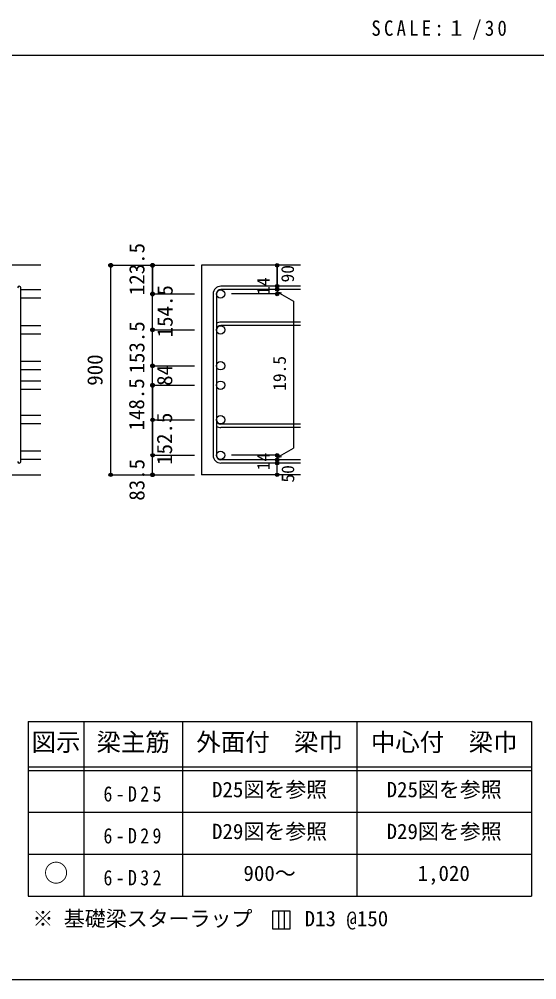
# Model space of a CAD drawing. Units: millimetres at full size, sheet at 1:30, with parts at other scales. Extents: x -5973 to 5954, y -4195 to 4201.
# Drawn here: x 1409 to 3633, y -4195 to -67 of the extents above; entities that cross this region are included whole.
import ezdxf
from ezdxf.enums import TextEntityAlignment as Align

# ---------------------------------------------------------------- set-up
doc = ezdxf.new("R2010")
doc.units = ezdxf.units.MM
doc.header["$LTSCALE"] = 30
doc.header["$PDMODE"] = 32
doc.header["$PDSIZE"] = 15
for name, color, linetype in [('0-1_躯体線', 2, 'Continuous'), ('0-5_基礎梁筋', 7, 'Continuous'), ('0-6_スタラップ筋', 7, 'Continuous'), ('0-D_寸法', 4, 'Continuous'), ('6-7_文字', 7, 'Continuous'), ('6-E_枠', 7, 'Continuous'), ('F-0_枠', 6, 'Continuous')]:
    doc.layers.add(name, color=color, linetype=linetype)
doc.styles.add('ＭＳ ゴシック', font='')
doc.styles.get('ＭＳ ゴシック').set_extended_font_data('MS Gothic')

msp = doc.modelspace()

# ---------------------------------------------------------------- linework, layer by layer
at = {"layer": '0-1_躯体線'}
for p, q in [((1502.44, -1124.89), (2.44, -1124.89)), ((2617.44, -1124.89), (2192.44, -1124.89)), ((2192.44, -1124.89), (2192.44, -2024.89)), ((1102.44, -2024.89), (1502.44, -2024.89)), ((2617.44, -2024.89), (2192.44, -2024.89))]:
    msp.add_line(p, q, dxfattribs=at)
at = {"layer": '0-5_基礎梁筋'}
for p, q in [((1502.44, -1230.09), (1416.44, -1230.09)), ((1502.44, -1266.09), (1416.44, -1266.09)), ((1502.44, -1384.53), (1416.44, -1384.53)), ((1502.44, -1420.53), (1416.44, -1420.53)), ((1502.44, -1538.39), (1416.44, -1538.39)), ((1502.44, -1574.39), (1416.44, -1574.39)), ((1502.44, -1622.39), (1416.44, -1622.39)), ((1502.44, -1658.39), (1416.44, -1658.39)), ((1502.44, -1770.61), (1416.44, -1770.61)), ((1502.44, -1806.61), (1416.44, -1806.61)), ((1502.44, -1923.39), (1416.44, -1923.39)), ((1502.44, -1959.39), (1416.44, -1959.39))]:
    msp.add_line(p, q, dxfattribs=at)
at = {"layer": '0-5_基礎梁筋', "color": 3}
for centre in [(2274.44, -1248.09), (2274.44, -1402.53), (2274.44, -1556.39), (2274.44, -1640.39), (2274.44, -1788.61), (2274.44, -1941.39)]:
    msp.add_circle(centre, 18, dxfattribs=at)
at = {"layer": '0-6_スタラップ筋'}
for p, q in [((1416.44, -1967.89), (1416.44, -1221.59)), ((2617.44, -1214.59), (2275.94, -1214.59)), ((2617.44, -1228.59), (2275.94, -1228.59)), ((2242.44, -1248.09), (2242.44, -1941.39)), ((2256.44, -1248.09), (2256.44, -1941.39)), ((2617.44, -1369.03), (2275.94, -1369.03)), ((2617.44, -1383.03), (2275.94, -1383.03)), ((2617.44, -1808.11), (2275.94, -1808.11)), ((2617.44, -1822.11), (2275.94, -1822.11)), ((2617.44, -1960.89), (2275.94, -1960.89)), ((2617.44, -1974.89), (2275.94, -1974.89))]:
    msp.add_line(p, q, dxfattribs=at)
for centre, radius, start, end in [((1409.44, -1221.59), 7, 0, 180), ((2275.94, -1248.09), 33.5, 90, 180), ((2275.94, -1248.09), 19.5, 90, 180), ((2275.94, -1402.53), 33.5, 90, 125.59765), ((2275.94, -1402.53), 19.5, 90, 180), ((2275.94, -1788.61), 19.5, 180, 270), ((2275.94, -1788.61), 33.5, 234.40235, 270), ((1409.44, -1967.89), 7, 180, 0), ((2275.94, -1941.39), 33.5, 180, 270), ((2275.94, -1941.39), 19.5, 180, 270)]:
    msp.add_arc(centre, radius, start, end, dxfattribs=at)
at = {"layer": '0-D_寸法'}
for p, q in [((1802.44, -1124.89), (1982.44, -1124.89)), ((1802.44, -1124.89), (1982.44, -1124.89)), ((1802.44, -2024.89), (1802.44, -1124.89)), ((1982.44, -1124.89), (2162.44, -1124.89)), ((1982.44, -1124.89), (2162.44, -1124.89)), ((2517.44, -1228.59), (2517.44, -1214.59)), ((2517.44, -1228.59), (2517.44, -1248.09)), ((2517.44, -1238.34), (2536.76, -1243.52)), ((2517.44, -1238.34), (2587.5, -1278.79)), ((1982.44, -1248.09), (2162.44, -1248.09)), ((1982.44, -1248.09), (2162.44, -1248.09)), ((1982.44, -1399.03), (1982.44, -1248.09)), ((2517.44, -1248.09), (2321.35, -1248.09)), ((2587.5, -1278.79), (2587.5, -1910.7)), ((1982.44, -2024.89), (1982.44, -1399.03)), ((1982.44, -1402.53), (2162.44, -1402.53)), ((1982.44, -1402.53), (2162.44, -1402.53)), ((1982.44, -1556.39), (2162.44, -1556.39)), ((1982.44, -1640.39), (2162.44, -1640.39)), ((1982.44, -1640.39), (1982.44, -1941.39)), ((1982.44, -1788.61), (2162.44, -1788.61)), ((2517.44, -1951.14), (2587.5, -1910.7)), ((1982.44, -1941.39), (2162.44, -1941.39)), ((2517.44, -1941.39), (2321.35, -1941.39)), ((2517.44, -1960.89), (2517.44, -1941.39)), ((2517.44, -1951.14), (2536.76, -1945.97)), ((2517.44, -1974.89), (2517.44, -1960.89)), ((2517.44, -2024.89), (2517.44, -1974.89)), ((1802.44, -2024.89), (1982.44, -2024.89)), ((1982.44, -2024.89), (2162.44, -2024.89))]:
    msp.add_line(p, q, dxfattribs=at)
for points in [[(1982.44, -1124.89), (1982.44, -1248.09), (1982.44, -1124.89)], [(2517.44, -1124.89), (2517.44, -1214.59), (2517.44, -1124.89)]]:
    msp.add_lwpolyline(points, dxfattribs=at)
for centre, radius in [((1802.44, -1124.89), 8), ((1802.44, -1124.89), 7.2), ((1802.44, -1124.89), 6.4), ((1802.44, -1124.89), 5.6), ((1802.44, -1124.89), 4.8), ((1802.44, -1124.89), 4), ((1802.44, -1124.89), 3.2), ((1802.44, -1124.89), 2.4), ((1802.44, -1124.89), 1.6), ((1802.44, -1124.89), 0.8), ((1982.44, -1124.89), 8), ((1982.44, -1124.89), 7.2), ((1982.44, -1124.89), 6.4), ((1982.44, -1124.89), 5.6), ((1982.44, -1124.89), 4.8), ((1982.44, -1124.89), 4), ((1982.44, -1124.89), 3.2), ((1982.44, -1124.89), 2.4), ((1982.44, -1124.89), 1.6), ((1982.44, -1124.89), 0.8), ((2517.44, -1124.89), 4), ((2517.44, -1124.89), 3.6), ((2517.44, -1124.89), 3.2), ((2517.44, -1124.89), 2.8), ((2517.44, -1124.89), 2.4), ((2517.44, -1124.89), 2), ((2517.44, -1124.89), 1.6), ((2517.44, -1124.89), 1.2), ((2517.44, -1124.89), 0.8), ((2517.44, -1124.89), 0.4), ((2517.44, -1214.59), 4), ((2517.44, -1228.59), 4), ((2517.44, -1214.59), 3.6), ((2517.44, -1228.59), 3.6), ((2517.44, -1214.59), 3.2), ((2517.44, -1228.59), 3.2), ((2517.44, -1214.59), 2.8), ((2517.44, -1228.59), 2.8), ((2517.44, -1214.59), 2.4), ((2517.44, -1228.59), 2.4), ((2517.44, -1214.59), 2), ((2517.44, -1228.59), 2), ((2517.44, -1214.59), 1.6), ((2517.44, -1228.59), 1.6), ((2517.44, -1214.59), 1.2), ((2517.44, -1228.59), 1.2), ((2517.44, -1214.59), 0.8), ((2517.44, -1228.59), 0.8), ((2517.44, -1214.59), 0.4), ((2517.44, -1228.59), 0.4), ((1982.44, -1248.09), 8), ((1982.44, -1248.09), 7.2), ((1982.44, -1248.09), 6.4), ((1982.44, -1248.09), 5.6), ((1982.44, -1248.09), 4.8), ((1982.44, -1248.09), 4), ((1982.44, -1248.09), 3.2), ((1982.44, -1248.09), 2.4), ((1982.44, -1248.09), 1.6), ((1982.44, -1248.09), 0.8), ((2517.44, -1248.09), 4), ((2517.44, -1248.09), 3.6), ((2517.44, -1248.09), 3.2), ((2517.44, -1248.09), 2.8), ((2517.44, -1248.09), 2.4), ((2517.44, -1248.09), 2), ((2517.44, -1248.09), 1.6), ((2517.44, -1248.09), 1.2), ((2517.44, -1248.09), 0.8), ((2517.44, -1248.09), 0.4), ((1982.44, -1402.53), 8), ((1982.44, -1402.53), 7.2), ((1982.44, -1402.53), 6.4), ((1982.44, -1402.53), 5.6), ((1982.44, -1402.53), 4.8), ((1982.44, -1402.53), 4), ((1982.44, -1402.53), 3.2), ((1982.44, -1402.53), 2.4), ((1982.44, -1402.53), 1.6), ((1982.44, -1402.53), 0.8), ((1982.44, -1556.39), 8), ((1982.44, -1556.39), 7.2), ((1982.44, -1556.39), 6.4), ((1982.44, -1556.39), 5.6), ((1982.44, -1556.39), 4.8), ((1982.44, -1556.39), 4), ((1982.44, -1556.39), 3.2), ((1982.44, -1556.39), 2.4), ((1982.44, -1556.39), 1.6), ((1982.44, -1556.39), 0.8), ((1982.44, -1640.39), 8), ((1982.44, -1640.39), 7.2), ((1982.44, -1640.39), 6.4), ((1982.44, -1640.39), 5.6), ((1982.44, -1640.39), 4.8), ((1982.44, -1640.39), 4), ((1982.44, -1640.39), 3.2), ((1982.44, -1640.39), 2.4), ((1982.44, -1640.39), 1.6), ((1982.44, -1640.39), 0.8), ((1982.44, -1788.61), 7.2), ((1982.44, -1788.61), 6.4), ((1982.44, -1788.61), 5.6), ((1982.44, -1788.61), 4.8), ((1982.44, -1788.61), 4), ((1982.44, -1788.61), 3.2), ((1982.44, -1788.61), 2.4), ((1982.44, -1788.61), 1.6), ((1982.44, -1788.61), 0.8), ((1982.44, -1941.39), 7.2), ((1982.44, -1941.39), 6.4), ((1982.44, -1941.39), 5.6), ((1982.44, -1941.39), 4.8), ((1982.44, -1941.39), 4), ((1982.44, -1941.39), 3.2), ((1982.44, -1941.39), 2.4), ((1982.44, -1941.39), 1.6), ((2517.44, -1941.39), 4), ((2517.44, -1941.39), 3.6), ((2517.44, -1941.39), 3.2), ((2517.44, -1941.39), 2.8), ((2517.44, -1941.39), 2.4), ((2517.44, -1941.39), 2), ((2517.44, -1941.39), 1.6), ((1982.44, -1941.39), 0.8), ((2517.44, -1960.89), 4), ((2517.44, -1974.89), 4), ((2517.44, -1960.89), 3.6), ((2517.44, -1974.89), 3.6), ((2517.44, -1960.89), 3.2), ((2517.44, -1974.89), 3.2), ((2517.44, -1960.89), 2.8), ((2517.44, -1974.89), 2.8), ((2517.44, -1960.89), 2.4), ((2517.44, -1974.89), 2.4), ((2517.44, -1960.89), 2), ((2517.44, -1974.89), 2), ((2517.44, -1960.89), 1.6), ((2517.44, -1974.89), 1.6), ((2517.44, -1941.39), 1.2), ((2517.44, -1960.89), 1.2), ((2517.44, -1974.89), 1.2), ((2517.44, -1941.39), 0.8), ((2517.44, -1960.89), 0.8), ((2517.44, -1974.89), 0.8), ((2517.44, -1941.39), 0.4), ((2517.44, -1960.89), 0.4), ((2517.44, -1974.89), 0.4), ((1802.44, -2024.89), 7.2), ((1802.44, -2024.89), 6.4), ((1802.44, -2024.89), 5.6), ((1802.44, -2024.89), 4.8), ((1802.44, -2024.89), 4), ((1802.44, -2024.89), 3.2), ((1802.44, -2024.89), 2.4), ((1982.44, -2024.89), 8), ((1982.44, -2024.89), 7.2), ((1982.44, -2024.89), 6.4), ((1982.44, -2024.89), 5.6), ((1982.44, -2024.89), 4.8), ((1982.44, -2024.89), 4), ((1982.44, -2024.89), 3.2), ((1982.44, -2024.89), 2.4), ((2517.44, -2024.89), 4), ((2517.44, -2024.89), 3.6), ((2517.44, -2024.89), 3.2), ((2517.44, -2024.89), 2.8), ((2517.44, -2024.89), 2.4), ((1802.44, -2024.89), 1.6), ((1802.44, -2024.89), 0.8), ((1982.44, -2024.89), 1.6), ((1982.44, -2024.89), 0.8), ((2517.44, -2024.89), 2), ((2517.44, -2024.89), 1.6), ((2517.44, -2024.89), 1.2), ((2517.44, -2024.89), 0.8), ((2517.44, -2024.89), 0.4)]:
    msp.add_circle(centre, radius, dxfattribs=at)
at = {"layer": '0-D_寸法', "color": 7}
for p in [(1802.44, -1124.89), (1982.44, -1124.89), (2517.44, -1124.89), (2517.44, -1214.59), (2517.44, -1228.59), (1982.44, -1248.09), (2517.44, -1248.09), (1982.44, -1402.53), (1982.44, -1556.39), (1982.44, -1640.39), (1982.44, -1788.61), (1982.44, -1941.39), (2517.44, -1941.39), (2517.44, -1941.39), (2517.44, -1960.89), (2517.44, -1974.89), (1802.44, -2024.89), (1982.44, -2024.89), (2517.44, -2024.89)]:
    msp.add_point(p, dxfattribs=at)
at = {"layer": '6-7_文字'}
for p, q in [((2522.74, -3900.65), (2522.74, -3975.65)), ((2547.74, -3900.65), (2547.74, -3975.65))]:
    msp.add_line(p, q, dxfattribs=at)
msp.add_lwpolyline([(2497.74, -3975.65), (2572.74, -3975.65), (2572.74, -3900.65), (2497.74, -3900.65)], close=True, dxfattribs=at)
at = {"layer": '6-E_枠', "color": 3}
for p, q in [((1447.71, -3085.43), (1447.71, -3835.43)), ((1447.71, -3085.43), (3610.24, -3085.43)), ((3610.24, -3085.43), (3610.24, -3835.43)), ((1447.71, -3835.43), (3610.24, -3835.43))]:
    msp.add_line(p, q, dxfattribs=at)
at = {"layer": '6-E_枠'}
for p, q in [((1687.71, -3085.43), (1687.71, -3835.43)), ((2110.24, -3085.43), (2110.24, -3835.43)), ((2860.24, -3085.43), (2860.24, -3835.43)), ((1447.71, -3280.43), (3610.24, -3280.43)), ((1447.71, -3295.43), (3610.24, -3295.43)), ((1447.71, -3475.43), (3610.24, -3475.43)), ((1447.71, -3655.43), (3610.24, -3655.43))]:
    msp.add_line(p, q, dxfattribs=at)
at = {"layer": 'F-0_枠', "color": 2}
msp.add_line((-5972.88, -222.05), (3723.6, -222.05), dxfattribs=at)
at = {"layer": 'F-0_枠'}
msp.add_line((5954.1, -4195.24), (-5972.88, -4195.24), dxfattribs=at)

# ---------------------------------------------------------------- texts
at = {"layer": '0-D_寸法', "style": 'ＭＳ ゴシック'}
for s, height, p in [('123.5', 65.98, (1967.44, -1253.24)), ('90', 54.99, (2606.33, -1198.49)), ('14', 54.99, (2502.21, -1251.76)), ('154.5', 65.98, (2088.36, -1434.5)), ('153.5', 65.98, (1967.44, -1589.74)), ('900', 65.98, (1787.44, -1642.39)), ('19.5', 54.99, (2571.55, -1664.15)), ('84', 65.98, (2086.75, -1642.73)), ('148.5', 65.98, (1966.02, -1834.59)), ('152.5', 65.98, (2086.02, -1982.33)), ('14', 54.99, (2502.18, -2005.57)), ('83.5', 65.98, (1967.44, -2136.39)), ('50', 54.99, (2607.44, -2058.39))]:
    msp.add_text(s, height=height, rotation=90, dxfattribs=at).set_placement(p, align=Align.BOTTOM_LEFT)
at = {"layer": '6-7_文字', "color": 2, "style": 'ＭＳ ゴシック'}
for s, p in [('図示', (1462.71, -3235.43)), ('梁主筋', (1741.48, -3235.43)), ('外面付\u3000梁巾', (2170.24, -3235.43)), ('中心付\u3000梁巾', (2920.24, -3235.43)), ('○', (1515.21, -3797.93))]:
    msp.add_text(s, height=76.98, dxfattribs=at).set_placement(p, align=Align.BOTTOM_LEFT)
at = {"layer": '6-7_文字', "style": 'ＭＳ ゴシック'}
for s, p in [('D25図を参照', (2237.74, -3430.43)), ('D25図を参照', (2987.74, -3430.43)), ('D29図を参照', (2237.74, -3610.43)), ('D29図を参照', (2987.74, -3610.43)), ('900～', (2372.74, -3790.43)), ('1,020', (3120.98, -3790.33)), ('※ 基礎梁スターラップ     D13 @150', (1466.27, -3985.01))]:
    msp.add_text(s, height=65.98, dxfattribs=at).set_placement(p, align=Align.BOTTOM_LEFT)
at = {"layer": '6-7_文字', "color": 2, "insert": (2922.26, -154.55), "char_height": 65.98, "attachment_point": 7, "style": 'ＭＳ ゴシック'}
msp.add_mtext('\\T1.34;\\W0.9;SCALE:１/30', dxfattribs=at)
at = {"layer": '6-7_文字', "char_height": 65.98, "attachment_point": 7, "style": 'ＭＳ ゴシック'}
for s, insert in [('\\T1.38;\\W0.85;6-D25', (1771.48, -3430.43)), ('\\T1.38;\\W0.85;6-D29', (1771.48, -3610.43)), ('\\T1.38;\\W0.85;6-D32', (1771.48, -3790.43))]:
    msp.add_mtext(s, dxfattribs=dict(at, insert=insert))

doc.saveas('drawing.dxf')
